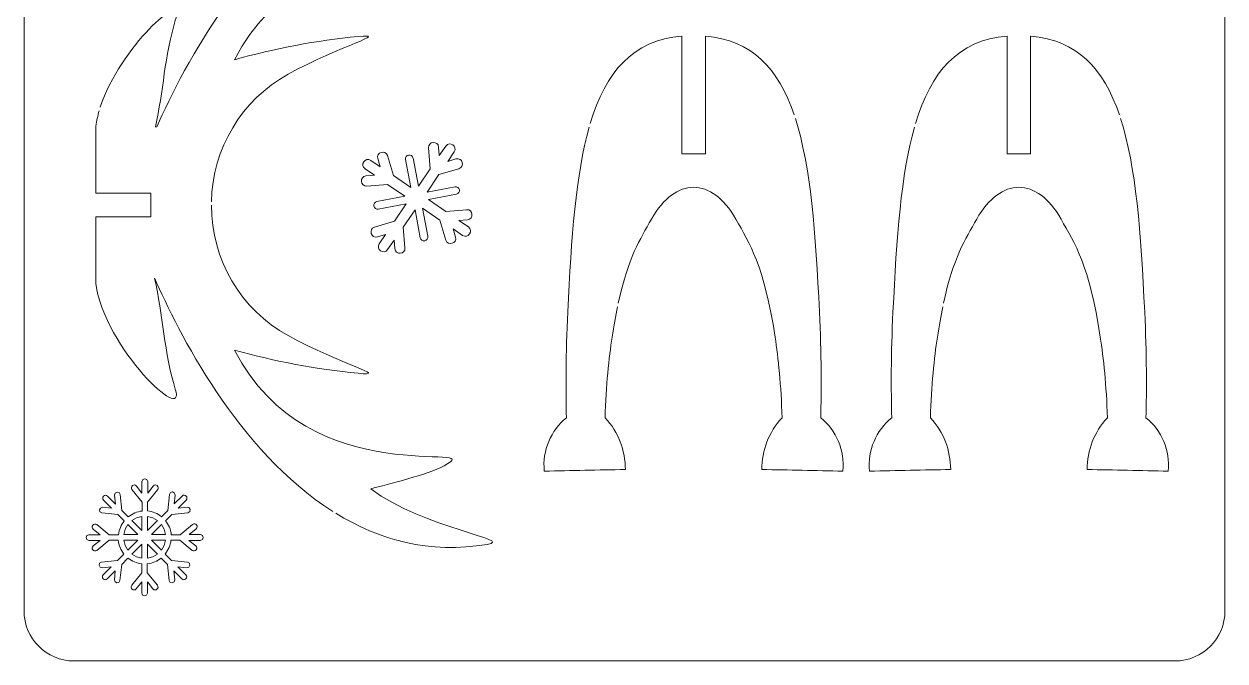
# Model space of a CAD drawing. Header units: inches. Extents: x -792 to -640, y -80 to 72.
# Drawn here: x -792.1 to -639.7, y -80.4 to 0.4 of the extents above; entities that cross this region are included whole.
import ezdxf

# ---------------------------------------------------------------- set-up
doc = ezdxf.new("R2010")
doc.units = ezdxf.units.IN
doc.header["$MEASUREMENT"] = 0
doc.layers.add('_U+0421_U+043B_U+043E_U+0439 1', color=7, linetype='Continuous')

# ---------------------------------------------------------------- blocks, each defined once
blk = doc.blocks.new('block 9')
at = {"layer": '_U+0421_U+043B_U+043E_U+0439 1', "color": 7, "lineweight": 5, "true_color": 0xffffff}
for points, knots in [([(-769.76, -64.37), (-769.76, -64.37), (-771.19, -64.37), (-771.19, -64.37), (-771.19, -64.37), (-770.3, -63.66), (-770.3, -63.66), (-769.92, -63.36), (-770.38, -62.8), (-770.75, -63.1), (-770.75, -63.1), (-772.34, -64.39), (-772.34, -64.39), (-772.34, -64.39), (-773.45, -64.39), (-773.45, -64.39), (-773.53, -63.72), (-773.79, -63.12), (-774.19, -62.62), (-774.19, -62.62), (-773.39, -61.83), (-773.39, -61.83), (-773.39, -61.83), (-771.37, -61.61), (-771.37, -61.61), (-770.89, -61.55), (-770.97, -60.84), (-771.45, -60.9), (-771.45, -60.9), (-772.58, -61.02), (-772.58, -61.02), (-772.58, -61.02), (-771.57, -60), (-771.57, -60), (-771.23, -59.67), (-771.75, -59.15), (-772.08, -59.49), (-772.08, -59.49), (-773.1, -60.5), (-773.1, -60.5), (-773.1, -60.5), (-772.98, -59.37), (-772.98, -59.37), (-772.94, -58.89), (-773.65, -58.81), (-773.69, -59.29), (-773.69, -59.29), (-773.91, -61.31), (-773.91, -61.31), (-773.91, -61.31), (-774.7, -62.11), (-774.7, -62.11), (-775.2, -61.71), (-775.82, -61.45), (-776.47, -61.37), (-776.47, -61.37), (-776.47, -60.26), (-776.47, -60.26), (-776.47, -60.26), (-775.18, -58.67), (-775.18, -58.67), (-774.88, -58.3), (-775.44, -57.84), (-775.74, -58.22), (-775.74, -58.22), (-776.45, -59.11), (-776.45, -59.11), (-776.45, -59.11), (-776.45, -57.68), (-776.45, -57.68), (-776.45, -57.2), (-777.17, -57.2), (-777.17, -57.68), (-777.17, -57.68), (-777.17, -59.11), (-777.17, -59.11), (-777.17, -59.11), (-777.88, -58.22), (-777.88, -58.22), (-778.18, -57.84), (-778.74, -58.3), (-778.44, -58.67), (-778.44, -58.67), (-777.15, -60.26), (-777.15, -60.26), (-777.15, -60.26), (-777.15, -61.39), (-777.15, -61.39), (-777.8, -61.47), (-778.42, -61.73), (-778.91, -62.13), (-778.91, -62.13), (-779.71, -61.33), (-779.71, -61.33), (-779.71, -61.33), (-779.93, -59.31), (-779.93, -59.31), (-779.99, -58.83), (-780.7, -58.91), (-780.64, -59.39), (-780.64, -59.39), (-780.52, -60.52), (-780.52, -60.52), (-780.52, -60.52), (-781.53, -59.51), (-781.53, -59.51), (-781.87, -59.17), (-782.39, -59.69), (-782.05, -60.02), (-782.05, -60.02), (-781.04, -61.04), (-781.04, -61.04), (-781.04, -61.04), (-782.17, -60.92), (-782.17, -60.92), (-782.65, -60.88), (-782.73, -61.59), (-782.25, -61.63), (-782.25, -61.63), (-780.22, -61.85), (-780.22, -61.85), (-780.22, -61.85), (-779.43, -62.64), (-779.43, -62.64), (-779.83, -63.14), (-780.09, -63.74), (-780.16, -64.41), (-780.16, -64.41), (-781.32, -64.41), (-781.32, -64.41), (-781.32, -64.41), (-782.9, -63.12), (-782.9, -63.12), (-783.28, -62.82), (-783.74, -63.38), (-783.36, -63.68), (-783.36, -63.68), (-782.47, -64.39), (-782.47, -64.39), (-782.47, -64.39), (-783.9, -64.39), (-783.9, -64.39), (-784.37, -64.39), (-784.37, -65.11), (-783.9, -65.11), (-783.9, -65.11), (-782.47, -65.11), (-782.47, -65.11), (-782.47, -65.11), (-783.36, -65.82), (-783.36, -65.82), (-783.74, -66.12), (-783.28, -66.67), (-782.9, -66.38), (-782.9, -66.38), (-781.32, -65.09), (-781.32, -65.09), (-781.32, -65.09), (-780.2, -65.09), (-780.2, -65.09), (-780.13, -65.74), (-779.87, -66.36), (-779.47, -66.85), (-779.47, -66.85), (-780.26, -67.65), (-780.26, -67.65), (-780.26, -67.65), (-782.29, -67.87), (-782.29, -67.87), (-782.77, -67.92), (-782.69, -68.64), (-782.21, -68.58), (-782.21, -68.58), (-781.08, -68.46), (-781.08, -68.46), (-781.08, -68.46), (-782.09, -69.47), (-782.09, -69.47), (-782.43, -69.81), (-781.91, -70.33), (-781.57, -69.99), (-781.57, -69.99), (-780.56, -68.98), (-780.56, -68.98), (-780.56, -68.98), (-780.68, -70.11), (-780.68, -70.11), (-780.72, -70.59), (-780.01, -70.66), (-779.97, -70.19), (-779.97, -70.19), (-779.75, -68.16), (-779.75, -68.16), (-779.75, -68.16), (-778.95, -67.37), (-778.95, -67.37), (-778.46, -67.77), (-777.84, -68.02), (-777.19, -68.1), (-777.19, -68.1), (-777.19, -69.22), (-777.19, -69.22), (-777.19, -69.22), (-778.48, -70.8), (-778.48, -70.8), (-778.78, -71.18), (-778.22, -71.64), (-777.92, -71.26), (-777.92, -71.26), (-777.21, -70.37), (-777.21, -70.37), (-777.21, -70.37), (-777.21, -71.8), (-777.21, -71.8), (-777.21, -72.27), (-776.49, -72.27), (-776.49, -71.8), (-776.49, -71.8), (-776.49, -70.37), (-776.49, -70.37), (-776.49, -70.37), (-775.78, -71.26), (-775.78, -71.26), (-775.48, -71.64), (-774.92, -71.18), (-775.22, -70.8), (-775.22, -70.8), (-776.51, -69.22), (-776.51, -69.22), (-776.51, -69.22), (-776.51, -68.1), (-776.51, -68.1), (-775.84, -68.02), (-775.24, -67.77), (-774.74, -67.37), (-774.74, -67.37), (-773.95, -68.16), (-773.95, -68.16), (-773.95, -68.16), (-773.73, -70.19), (-773.73, -70.19), (-773.67, -70.66), (-772.96, -70.59), (-773.02, -70.11), (-773.02, -70.11), (-773.14, -68.98), (-773.14, -68.98), (-773.14, -68.98), (-772.12, -69.99), (-772.12, -69.99), (-771.79, -70.33), (-771.27, -69.81), (-771.61, -69.47), (-771.61, -69.47), (-772.62, -68.46), (-772.62, -68.46), (-772.62, -68.46), (-771.49, -68.58), (-771.49, -68.58), (-771.01, -68.62), (-770.93, -67.9), (-771.41, -67.87), (-771.41, -67.87), (-773.43, -67.65), (-773.43, -67.65), (-773.43, -67.65), (-774.23, -66.85), (-774.23, -66.85), (-773.83, -66.36), (-773.57, -65.74), (-773.49, -65.09), (-773.49, -65.09), (-772.38, -65.09), (-772.38, -65.09), (-772.38, -65.09), (-770.79, -66.38), (-770.79, -66.38), (-770.42, -66.67), (-769.96, -66.12), (-770.34, -65.82), (-770.34, -65.82), (-771.23, -65.11), (-771.23, -65.11), (-771.23, -65.11), (-769.8, -65.11), (-769.8, -65.11), (-769.28, -65.09), (-769.28, -64.37), (-769.76, -64.37)], [0, 0, 0, 0, 1, 1, 1, 2, 2, 2, 3, 3, 3, 4, 4, 4, 5, 5, 5, 6, 6, 6, 7, 7, 7, 8, 8, 8, 9, 9, 9, 10, 10, 10, 11, 11, 11, 12, 12, 12, 13, 13, 13, 14, 14, 14, 15, 15, 15, 16, 16, 16, 17, 17, 17, 18, 18, 18, 19, 19, 19, 20, 20, 20, 21, 21, 21, 22, 22, 22, 23, 23, 23, 24, 24, 24, 25, 25, 25, 26, 26, 26, 27, 27, 27, 28, 28, 28, 29, 29, 29, 30, 30, 30, 31, 31, 31, 32, 32, 32, 33, 33, 33, 34, 34, 34, 35, 35, 35, 36, 36, 36, 37, 37, 37, 38, 38, 38, 39, 39, 39, 40, 40, 40, 41, 41, 41, 42, 42, 42, 43, 43, 43, 44, 44, 44, 45, 45, 45, 46, 46, 46, 47, 47, 47, 48, 48, 48, 49, 49, 49, 50, 50, 50, 51, 51, 51, 52, 52, 52, 53, 53, 53, 54, 54, 54, 55, 55, 55, 56, 56, 56, 57, 57, 57, 58, 58, 58, 59, 59, 59, 60, 60, 60, 61, 61, 61, 62, 62, 62, 63, 63, 63, 64, 64, 64, 65, 65, 65, 66, 66, 66, 67, 67, 67, 68, 68, 68, 69, 69, 69, 70, 70, 70, 71, 71, 71, 72, 72, 72, 73, 73, 73, 74, 74, 74, 75, 75, 75, 76, 76, 76, 77, 77, 77, 78, 78, 78, 79, 79, 79, 80, 80, 80, 81, 81, 81, 82, 82, 82, 83, 83, 83, 84, 84, 84, 85, 85, 85, 86, 86, 86, 87, 87, 87, 88, 88, 88, 89, 89, 89, 90, 90, 90, 91, 91, 91, 92, 92, 92, 93, 93, 93, 94, 94, 94, 95, 95, 95, 96, 96, 96, 96]), ([(-777.19, -63.85), (-777.19, -63.85), (-778.44, -62.6), (-778.44, -62.6), (-778.08, -62.33), (-777.66, -62.15), (-777.19, -62.09), (-777.19, -62.09), (-777.19, -63.85), (-777.19, -63.85)], [0, 0, 0, 0, 1, 1, 1, 2, 2, 2, 3, 3, 3, 3]), ([(-776.47, -62.09), (-776, -62.15), (-775.58, -62.33), (-775.22, -62.6), (-775.22, -62.6), (-776.47, -63.85), (-776.47, -63.85), (-776.47, -63.85), (-776.47, -62.09), (-776.47, -62.09)], [0, 0, 0, 0, 1, 1, 1, 2, 2, 2, 3, 3, 3, 3]), ([(-778.95, -63.12), (-778.95, -63.12), (-777.7, -64.37), (-777.7, -64.37), (-777.7, -64.37), (-779.47, -64.37), (-779.47, -64.37), (-779.41, -63.89), (-779.23, -63.48), (-778.95, -63.12)], [0, 0, 0, 0, 1, 1, 1, 2, 2, 2, 3, 3, 3, 3]), ([(-775.96, -64.37), (-775.96, -64.37), (-774.7, -63.12), (-774.7, -63.12), (-774.43, -63.48), (-774.25, -63.89), (-774.19, -64.37), (-774.19, -64.37), (-775.96, -64.37), (-775.96, -64.37)], [0, 0, 0, 0, 1, 1, 1, 2, 2, 2, 3, 3, 3, 3]), ([(-779.47, -65.09), (-779.47, -65.09), (-777.7, -65.09), (-777.7, -65.09), (-777.7, -65.09), (-778.95, -66.34), (-778.95, -66.34), (-779.23, -65.98), (-779.41, -65.56), (-779.47, -65.09)], [0, 0, 0, 0, 1, 1, 1, 2, 2, 2, 3, 3, 3, 3]), ([(-774.7, -66.34), (-774.7, -66.34), (-775.96, -65.09), (-775.96, -65.09), (-775.96, -65.09), (-774.19, -65.09), (-774.19, -65.09), (-774.25, -65.56), (-774.43, -65.98), (-774.7, -66.34)], [0, 0, 0, 0, 1, 1, 1, 2, 2, 2, 3, 3, 3, 3]), ([(-777.19, -67.37), (-777.66, -67.31), (-778.08, -67.13), (-778.44, -66.85), (-778.44, -66.85), (-777.19, -65.6), (-777.19, -65.6), (-777.19, -65.6), (-777.19, -67.37), (-777.19, -67.37)], [0, 0, 0, 0, 1, 1, 1, 2, 2, 2, 3, 3, 3, 3]), ([(-776.47, -67.37), (-776.47, -67.37), (-776.47, -65.6), (-776.47, -65.6), (-776.47, -65.6), (-775.22, -66.85), (-775.22, -66.85), (-775.58, -67.13), (-776, -67.31), (-776.47, -67.37)], [0, 0, 0, 0, 1, 1, 1, 2, 2, 2, 3, 3, 3, 3])]:
    blk.add_open_spline(points, degree=3, knots=knots, dxfattribs=at)

msp = doc.modelspace()

# ---------------------------------------------------------------- linework, layer by layer
at = {"layer": '_U+0421_U+043B_U+043E_U+0439 1', "color": 1, "lineweight": 5, "true_color": 0xff0000}
for points, knots in [([(-639.74, 65.65), (-639.74, 65.65), (-639.74, -74.05), (-639.74, -74.05), (-639.74, -77.56), (-642.58, -80.4), (-646.09, -80.4), (-646.09, -80.4), (-785.79, -80.4), (-785.79, -80.4), (-789.3, -80.4), (-792.14, -77.56), (-792.14, -74.05), (-792.14, -74.05), (-792.14, 65.65), (-792.14, 65.65), (-792.14, 69.15), (-789.3, 72), (-785.79, 72), (-785.79, 72), (-646.09, 72), (-646.09, 72), (-642.58, 72), (-639.74, 69.15), (-639.74, 65.65)], [0, 0, 0, 0, 1, 1, 1, 2, 2, 2, 3, 3, 3, 4, 4, 4, 5, 5, 5, 6, 6, 6, 7, 7, 7, 8, 8, 8, 8]), ([(-748.96, 18.45), (-744.34, 20.53), (-739.14, 21.45), (-733.38, 20.48), (-729.69, 19.88), (-741.3, 18.54), (-748.15, 13.43), (-745.93, 12.86), (-740.9, 11.6), (-738.84, 10.52), (-732.62, 7.15), (-755.95, 14.38), (-765.42, -4.17), (-760.28, -2.71), (-755.06, -1.74), (-749.74, -1.22), (-745.63, -0.82), (-751.86, -2.28), (-758.64, -6.01), (-764.54, -9.26), (-768.22, -15.46), (-768.36, -22.18)], [0, 0, 0, 0, 1, 1, 1, 2, 2, 2, 3, 3, 3, 4, 4, 4, 5, 5, 5, 6, 6, 6, 7, 7, 7, 7]), ([(-782.46, -10.18), (-779.98, -2.6), (-771.63, 4.94), (-772.94, 0.79), (-774.3, -3.61), (-774.47, -8.25), (-775.45, -12.66), (-775.45, -12.66), (-775.3, -12.66), (-775.3, -12.66), (-771.9, -5.08), (-763.21, 11.78), (-749.37, 18.26)], [0, 0, 0, 0, 1, 1, 1, 2, 2, 2, 3, 3, 3, 4, 4, 4, 4]), ([(-720.29, -12.27), (-718.33, -5.71), (-714.92, -1.71), (-708.67, -1.16), (-708.67, -1.16), (-708.67, -16.1), (-708.67, -16.1), (-708.67, -16.1), (-705.68, -16.1), (-705.68, -16.1), (-705.68, -16.1), (-705.68, -1.16), (-705.68, -1.16), (-699.78, -1.68), (-696.42, -5.26), (-694.41, -11.17)], [0, 0, 0, 0, 1, 1, 1, 2, 2, 2, 3, 3, 3, 4, 4, 4, 5, 5, 5, 5]), ([(-679.01, -12.27), (-677.05, -5.71), (-673.65, -1.71), (-667.4, -1.16), (-667.4, -1.16), (-667.4, -16.1), (-667.4, -16.1), (-667.4, -16.1), (-664.4, -16.1), (-664.4, -16.1), (-664.4, -16.1), (-664.4, -1.16), (-664.4, -1.16), (-658.51, -1.68), (-655.15, -5.26), (-653.13, -11.17)], [0, 0, 0, 0, 1, 1, 1, 2, 2, 2, 3, 3, 3, 4, 4, 4, 5, 5, 5, 5]), ([(-782.6, -10.63), (-782.79, -11.28), (-782.93, -11.93), (-783.03, -12.57), (-783.03, -12.57), (-783.03, -21.07), (-783.03, -21.07), (-783.03, -21.07), (-776.03, -21.07), (-776.03, -21.07), (-776.03, -21.07), (-776.03, -24.07), (-776.03, -24.07), (-776.03, -24.07), (-783.03, -24.07), (-783.03, -24.07), (-783.03, -24.07), (-783.03, -32.55), (-783.03, -32.55), (-781.88, -40.81), (-771.5, -50.53), (-772.94, -45.94), (-774.37, -41.35), (-774.48, -36.48), (-775.59, -31.9), (-775.59, -31.9), (-775.56, -31.9), (-775.56, -31.9), (-772.64, -38.52), (-765.07, -53.77), (-752.96, -61.44)], [0, 0, 0, 0, 1, 1, 1, 2, 2, 2, 3, 3, 3, 4, 4, 4, 5, 5, 5, 6, 6, 6, 7, 7, 7, 8, 8, 8, 9, 9, 9, 10, 10, 10, 10]), ([(-694.26, -11.62), (-692.3, -17.7), (-691.68, -26.12), (-691.2, -36.13), (-690.94, -41.51), (-690.96, -46.09), (-691.04, -49.57), (-689.06, -51.18), (-687.96, -53.69), (-688.23, -56.33), (-691.66, -56.26), (-695.09, -56.19), (-698.52, -56.13), (-698.49, -53.71), (-697.67, -51.4), (-695.95, -49.57), (-696.05, -45.44), (-696.44, -41.98), (-696.83, -39.35), (-698.22, -30.17), (-700.06, -27.51), (-701.82, -24.38), (-703.36, -21.67), (-705.27, -20.34), (-707.17, -20.34), (-709.08, -20.34), (-710.99, -21.67), (-712.52, -24.38), (-713.98, -26.95), (-715.47, -29.21), (-716.73, -35.03)], [0, 0, 0, 0, 1, 1, 1, 2, 2, 2, 3, 3, 3, 4, 4, 4, 5, 5, 5, 6, 6, 6, 7, 7, 7, 8, 8, 8, 9, 9, 9, 10, 10, 10, 10]), ([(-652.98, -11.62), (-651.02, -17.7), (-650.41, -26.12), (-649.93, -36.13), (-649.67, -41.51), (-649.68, -46.09), (-649.77, -49.57), (-647.78, -51.18), (-646.68, -53.69), (-646.95, -56.33), (-650.38, -56.26), (-653.82, -56.19), (-657.25, -56.13), (-657.21, -53.71), (-656.39, -51.4), (-654.67, -49.57), (-654.77, -45.44), (-655.16, -41.98), (-655.56, -39.35), (-656.95, -30.17), (-658.78, -27.51), (-660.55, -24.38), (-662.08, -21.67), (-663.99, -20.34), (-665.9, -20.34), (-667.8, -20.34), (-669.72, -21.67), (-671.25, -24.38), (-672.7, -26.95), (-674.2, -29.21), (-675.46, -35.03)], [0, 0, 0, 0, 1, 1, 1, 2, 2, 2, 3, 3, 3, 4, 4, 4, 5, 5, 5, 6, 6, 6, 7, 7, 7, 8, 8, 8, 9, 9, 9, 10, 10, 10, 10]), ([(-720.42, -12.71), (-722.12, -18.69), (-722.69, -26.71), (-723.15, -36.13), (-723.4, -41.51), (-723.39, -46.09), (-723.31, -49.57), (-725.29, -51.18), (-726.39, -53.69), (-726.12, -56.33), (-722.69, -56.26), (-719.26, -56.19), (-715.82, -56.13), (-715.86, -53.71), (-716.68, -51.4), (-718.4, -49.57), (-718.3, -45.44), (-717.91, -41.98), (-717.51, -39.35), (-717.29, -37.91), (-717.06, -36.64), (-716.83, -35.49)], [0, 0, 0, 0, 1, 1, 1, 2, 2, 2, 3, 3, 3, 4, 4, 4, 5, 5, 5, 6, 6, 6, 7, 7, 7, 7]), ([(-679.14, -12.71), (-680.85, -18.69), (-681.42, -26.71), (-681.87, -36.13), (-682.13, -41.51), (-682.12, -46.09), (-682.03, -49.57), (-684.01, -51.18), (-685.11, -53.69), (-684.85, -56.33), (-681.41, -56.26), (-677.98, -56.19), (-674.55, -56.13), (-674.58, -53.71), (-675.41, -51.4), (-677.12, -49.57), (-677.03, -45.44), (-676.63, -41.98), (-676.24, -39.35), (-676.02, -37.91), (-675.79, -36.64), (-675.55, -35.49)], [0, 0, 0, 0, 1, 1, 1, 2, 2, 2, 3, 3, 3, 4, 4, 4, 5, 5, 5, 6, 6, 6, 7, 7, 7, 7]), ([(-768.37, -22.62), (-768.35, -29.49), (-764.65, -35.83), (-758.64, -39.14), (-751.86, -42.87), (-745.63, -44.33), (-749.74, -43.92), (-755.06, -43.41), (-760.28, -42.44), (-765.42, -40.98), (-755.95, -59.52), (-732.62, -52.3), (-738.84, -55.66), (-740.9, -56.75), (-745.93, -58.01), (-748.15, -58.58), (-741.3, -63.69), (-729.69, -65.02), (-733.38, -65.63), (-740.69, -66.86), (-747.09, -65.05), (-752.58, -61.68)], [0, 0, 0, 0, 1, 1, 1, 2, 2, 2, 3, 3, 3, 4, 4, 4, 5, 5, 5, 6, 6, 6, 7, 7, 7, 7])]:
    msp.add_open_spline(points, degree=3, knots=knots, dxfattribs=at)
at = {"layer": '_U+0421_U+043B_U+043E_U+0439 1', "color": 7, "lineweight": 5, "true_color": 0xffffff}
msp.add_open_spline([(-735.87, -24.46), (-735.87, -24.46), (-736.95, -24.56), (-736.95, -24.56), (-736.95, -24.56), (-735.75, -25.37), (-735.75, -25.37), (-735.06, -25.85), (-735.78, -26.91), (-736.48, -26.44), (-736.48, -26.44), (-737.68, -25.62), (-737.68, -25.62), (-737.68, -25.62), (-737.37, -26.66), (-737.37, -26.66), (-737.14, -27.45), (-738.36, -27.84), (-738.6, -27.03), (-738.6, -27.03), (-739.37, -24.5), (-739.37, -24.5), (-739.37, -24.5), (-741.57, -23), (-741.57, -23), (-741.57, -23), (-740.89, -26.55), (-740.89, -26.55), (-740.85, -26.81), (-741.02, -27.07), (-741.28, -27.12), (-741.54, -27.17), (-741.8, -26.99), (-741.85, -26.73), (-741.85, -26.73), (-742.52, -23.18), (-742.52, -23.18), (-742.52, -23.18), (-744.02, -25.38), (-744.02, -25.38), (-744.02, -25.38), (-743.8, -28.01), (-743.8, -28.01), (-743.74, -28.86), (-745.03, -28.97), (-745.09, -28.12), (-745.09, -28.12), (-745.18, -27.04), (-745.18, -27.04), (-745.18, -27.04), (-746, -28.24), (-746, -28.24), (-746.24, -28.59), (-746.64, -28.57), (-746.9, -28.39), (-747.16, -28.21), (-747.3, -27.86), (-747.07, -27.51), (-747.07, -27.51), (-746.25, -26.32), (-746.25, -26.32), (-746.25, -26.32), (-747.29, -26.63), (-747.29, -26.63), (-747.69, -26.74), (-748, -26.49), (-748.07, -26.19), (-748.17, -25.86), (-748.05, -25.5), (-747.66, -25.39), (-747.66, -25.39), (-745.13, -24.62), (-745.13, -24.62), (-745.13, -24.62), (-743.63, -22.43), (-743.63, -22.43), (-743.63, -22.43), (-747.18, -23.1), (-747.18, -23.1), (-747.44, -23.15), (-747.7, -22.97), (-747.75, -22.71), (-747.8, -22.46), (-747.62, -22.19), (-747.36, -22.15), (-747.36, -22.15), (-743.81, -21.47), (-743.81, -21.47), (-743.81, -21.47), (-746.01, -19.97), (-746.01, -19.97), (-746.01, -19.97), (-748.64, -20.19), (-748.64, -20.19), (-749.05, -20.23), (-749.28, -19.91), (-749.32, -19.6), (-749.36, -19.28), (-749.16, -18.94), (-748.75, -18.9), (-748.75, -18.9), (-747.67, -18.81), (-747.67, -18.81), (-747.67, -18.81), (-748.87, -17.99), (-748.87, -17.99), (-749.56, -17.52), (-748.84, -16.45), (-748.14, -16.93), (-748.14, -16.93), (-746.94, -17.74), (-746.94, -17.74), (-746.94, -17.74), (-747.25, -16.7), (-747.25, -16.7), (-747.48, -15.91), (-746.26, -15.53), (-746.01, -16.33), (-746.01, -16.33), (-745.25, -18.86), (-745.25, -18.86), (-745.25, -18.86), (-743.05, -20.36), (-743.05, -20.36), (-743.05, -20.36), (-743.72, -16.81), (-743.72, -16.81), (-743.77, -16.56), (-743.59, -16.29), (-743.34, -16.25), (-743.08, -16.2), (-742.82, -16.38), (-742.77, -16.63), (-742.77, -16.63), (-742.1, -20.18), (-742.1, -20.18), (-742.1, -20.18), (-740.6, -17.98), (-740.6, -17.98), (-740.6, -17.98), (-740.82, -15.35), (-740.82, -15.35), (-740.88, -14.51), (-739.59, -14.4), (-739.53, -15.24), (-739.53, -15.24), (-739.44, -16.32), (-739.44, -16.32), (-739.44, -16.32), (-738.62, -15.13), (-738.62, -15.13), (-738.15, -14.43), (-737.08, -15.16), (-737.55, -15.85), (-737.55, -15.85), (-738.37, -17.05), (-738.37, -17.05), (-738.37, -17.05), (-737.33, -16.74), (-737.33, -16.74), (-736.93, -16.63), (-736.62, -16.87), (-736.54, -17.18), (-736.45, -17.5), (-736.57, -17.86), (-736.96, -17.98), (-736.96, -17.98), (-739.49, -18.74), (-739.49, -18.74), (-739.49, -18.74), (-740.99, -20.94), (-740.99, -20.94), (-740.99, -20.94), (-737.44, -20.27), (-737.44, -20.27), (-737.18, -20.22), (-736.92, -20.4), (-736.87, -20.65), (-736.82, -20.91), (-737, -21.17), (-737.26, -21.22), (-737.26, -21.22), (-740.81, -21.89), (-740.81, -21.89), (-740.81, -21.89), (-738.61, -23.39), (-738.61, -23.39), (-738.61, -23.39), (-735.98, -23.18), (-735.98, -23.18), (-735.57, -23.14), (-735.34, -23.45), (-735.3, -23.77), (-735.26, -24.08), (-735.46, -24.42), (-735.87, -24.46)], degree=3, knots=[0, 0, 0, 0, 1, 1, 1, 2, 2, 2, 3, 3, 3, 4, 4, 4, 5, 5, 5, 6, 6, 6, 7, 7, 7, 8, 8, 8, 9, 9, 9, 10, 10, 10, 11, 11, 11, 12, 12, 12, 13, 13, 13, 14, 14, 14, 15, 15, 15, 16, 16, 16, 17, 17, 17, 18, 18, 18, 19, 19, 19, 20, 20, 20, 21, 21, 21, 22, 22, 22, 23, 23, 23, 24, 24, 24, 25, 25, 25, 26, 26, 26, 27, 27, 27, 28, 28, 28, 29, 29, 29, 30, 30, 30, 31, 31, 31, 32, 32, 32, 33, 33, 33, 34, 34, 34, 35, 35, 35, 36, 36, 36, 37, 37, 37, 38, 38, 38, 39, 39, 39, 40, 40, 40, 41, 41, 41, 42, 42, 42, 43, 43, 43, 44, 44, 44, 45, 45, 45, 46, 46, 46, 47, 47, 47, 48, 48, 48, 49, 49, 49, 50, 50, 50, 51, 51, 51, 52, 52, 52, 53, 53, 53, 54, 54, 54, 55, 55, 55, 56, 56, 56, 57, 57, 57, 58, 58, 58, 59, 59, 59, 60, 60, 60, 61, 61, 61, 62, 62, 62, 63, 63, 63, 64, 64, 64, 65, 65, 65, 65], dxfattribs=at)

# ---------------------------------------------------------------- block references
at = {"layer": '_U+0421_U+043B_U+043E_U+0439 1'}
msp.add_blockref('block 9', (0, 0), dxfattribs=at)

doc.saveas('drawing.dxf')
